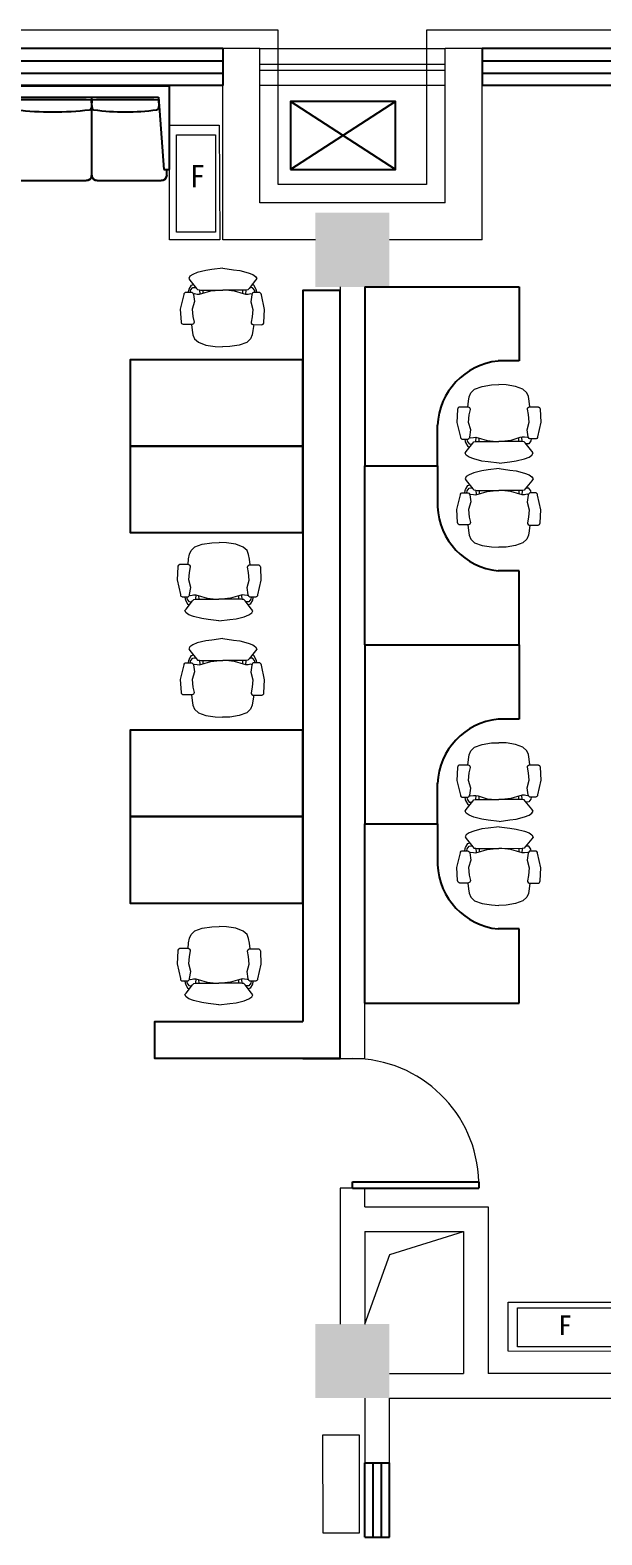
# Model space of a CAD drawing. Header units: millimetres. Extents: x -256770 to -120364, y -28508 to 286799.
# Drawn here: x -180650 to -176020, y 2468 to 14656 of the extents above; entities that cross this region are included whole.
import ezdxf

# ---------------------------------------------------------------- set-up
doc = ezdxf.new("R2010")
doc.units = ezdxf.units.MM
doc.linetypes.add('DASH', pattern=[0.35, 0.25, -0.1])
doc.layers.add('-家具', color=8, linetype='Continuous', lineweight=0)
for name, color, linetype in [('07家具', 146, 'Continuous'), ('COLUMN', 7, 'Continuous'), ('PUB_HATCH', 251, 'Continuous'), ('STAIR', 36, 'Continuous'), ('WALL', 7, 'Continuous'), ('WINDOW', 16, 'Continuous'), ('保温层', 6, 'DASH'), ('木柜', 21, 'Continuous'), ('电器', 7, 'Continuous')]:
    doc.layers.add(name, color=color, linetype=linetype)
doc.styles.add('宋体', font='simhei.ttf')

# ---------------------------------------------------------------- blocks, each defined once
blk = doc.blocks.new('0-空调')
at = {"layer": 'PUB_HATCH'}
blk.add_lwpolyline([(1401460, 742280), (1402310, 742280), (1402310, 741730), (1401460, 741730)], close=True, dxfattribs=at)
for points in [[(1402310, 742280), (1401460, 741730)], [(1402310, 741730), (1401460, 742280)]]:
    blk.add_lwpolyline(points, dxfattribs=at)
blk = doc.blocks.new('_FZH')
blk.add_solid([(-0.5, -0.5), (0.5, -0.5), (-0.5, 0.5), (0.5, 0.5)])
blk = doc.blocks.new('$DorLib2D$00000001')
for p, q in [((0.45, 0.975), (0.5, 0.975)), ((0.45, 0), (0.45, 0.975)), ((0.5, 0), (0.5, 0.975)), ((0.5, 0), (0.45, 0))]:
    blk.add_line(p, q)
at = {"lineweight": 13}
blk.add_arc((0.475, 0), 0.975, 91.4693, 180, dxfattribs=at)
blk = doc.blocks.new('$TCHSYS$WIN2D')
for p, q in [((-0.5, 0.5), (0.5, 0.5)), ((-0.5, 0.5), (-0.5, -0.5)), ((0.5, 0.5), (0.5, -0.5)), ((0.5, 0.1667), (-0.5, 0.1667)), ((0.5, -0.1667), (-0.5, -0.1667)), ((-0.5, -0.5), (0.5, -0.5))]:
    blk.add_line(p, q)
blk = doc.blocks.new('做成ACAD TuKuai0305')
at = {"color": 143}
for p, q in [((84, 886), (2184, 886)), ((84, 136), (84, 886)), ((84, 136), (84, 886)), ((84, 886), (1134, 886)), ((84, 886, 0), (2184, 886, 0)), ((84, 136, 0), (84, 886, 0)), ((1134, 886), (2184, 886)), ((2184, 886), (2184, 136)), ((2184, 886), (2184, 136)), ((2184, 886, 0), (2184, 136, 0)), ((184, 786), (134, 136)), ((2084, 786), (184, 786)), ((784, 86), (784, 786)), ((1484, 86), (1484, 786)), ((2134, 136), (2084, 786)), ((134, 136), (84, 136)), ((109, 136), (84, 136)), ((109, 136, 0), (84, 136, 0)), ((109, 86), (109, 136)), ((109, 86, 0), (109, 136, 0)), ((2184, 136), (2134, 136)), ((2184, 136), (2159, 136)), ((2159, 136), (2159, 86)), ((2184, 136, 0), (2159, 136, 0)), ((2159, 136, 0), (2159, 86, 0)), ((110, 74, 0), (109, 86, 0)), ((116, 61, 0), (110, 74, 0)), ((124, 50, 0), (116, 61, 0)), ((142, 39, 0), (124, 50, 0)), ((159, 36, 0), (142, 39, 0)), ((734, 36), (159, 36)), ((725, 36, 0), (159, 36, 0)), ((734, 36, 0), (725, 36, 0)), ((754, 40, 0), (734, 36, 0)), ((761, 44, 0), (754, 40, 0)), ((769, 50, 0), (761, 44, 0)), ((775, 57, 0), (769, 50, 0)), ((778, 62, 0), (775, 57, 0)), ((782, 72, 0), (778, 62, 0)), ((784, 86, 0), (782, 72, 0)), ((785, 75, 0), (784, 86, 0)), ((787, 67, 0), (785, 75, 0)), ((792, 58, 0), (787, 67, 0)), ((799, 50, 0), (792, 58, 0)), ((809, 42, 0), (799, 50, 0)), ((817, 39, 0), (809, 42, 0)), ((834, 36, 0), (817, 39, 0)), ((1127, 36), (834, 36)), ((1434, 36, 0), (834, 36, 0)), ((1134, 36), (1127, 36)), ((1141, 36), (1134, 36)), ((1434, 36), (1141, 36)), ((1448, 38, 0), (1434, 36, 0)), ((1464, 46, 0), (1448, 38, 0)), ((1475, 57, 0), (1464, 46, 0)), ((1479, 65, 0), (1475, 57, 0)), ((1482, 72, 0), (1479, 65, 0)), ((1484, 86, 0), (1482, 72, 0)), ((1487, 67, 0), (1484, 86, 0)), ((1491, 60, 0), (1487, 67, 0)), ((1499, 50, 0), (1491, 60, 0)), ((1507, 43, 0), (1499, 50, 0)), ((1521, 37, 0), (1507, 43, 0)), ((1534, 36, 0), (1521, 37, 0)), ((2109, 36), (1534, 36)), ((2109, 36, 0), (1534, 36, 0)), ((2124, 38, 0), (2109, 36, 0)), ((2144, 50, 0), (2124, 38, 0)), ((2156, 69, 0), (2144, 50, 0)), ((2159, 86, 0), (2156, 69, 0))]:
    blk.add_line(p, q, dxfattribs=at)
for centre, start, end in [((159, 86), 180, 270), ((734, 86), 270, 0), ((834, 86), 180, 270), ((1434, 86), 270, 0), ((1534, 86), 180, 270), ((2109, 86), 270, 0)]:
    blk.add_arc(centre, 50, start, end, dxfattribs=at)
at = {"layer": '07家具', "color": 143}
for centre, radius, start, end in [((335, 720), 154, 163.4675, 192.809), ((203, 690), 18.6, 192.809, 261.7994), ((482, -15603), 16370, 88.9691, 91.0309), ((761, 690), 18.6, 278.2006, 347.191), ((628, 720), 154, 347.191, 16.5325), ((940, 720), 154, 163.4675, 192.809), ((807, 690), 18.6, 192.809, 261.7994), ((1134, -21332), 22099, 89.1128, 90.8872), ((1461, 690), 18.6, 278.2006, 347.191), ((1328, 720), 154, 347.191, 16.5325), ((1641, 720), 154, 163.4675, 192.809), ((1509, 690), 18.6, 192.809, 261.7994), ((1787, -15507), 16274, 88.9661, 91.0339), ((2065, 690), 18.6, 278.2006, 347.191), ((1932, 720), 154, 347.191, 16.5325), ((482, 2599), 1948, 261.6887, 278.3113), ((1134, 3311), 2660, 262.8891, 277.1109), ((1787, 2587), 1936, 261.6631, 278.3369)]:
    blk.add_arc(centre, radius, start, end, dxfattribs=at)
blk = doc.blocks.new('文件柜-纵向')
at = {"layer": '木柜', "color": 8, "linetype": 'ByBlock', "lineweight": 15}
for points in [[(0, 0), (400, 0), (406, -930), (0, -930)], [(57, -78), (371, -78), (371, -867), (57, -867)]]:
    blk.add_lwpolyline(points, close=True, dxfattribs=at)
at = {"layer": '电器', "color": 8, "ltscale": 100, "style": '宋体'}
blk.add_text('F', height=180, dxfattribs=at).set_placement((164, -503))
blk = doc.blocks.new('文件柜-横向')
at = {"layer": '木柜', "color": 8, "linetype": 'ByBlock', "lineweight": 15}
for points in [[(930, 398), (930, -2), (0, 0), (0, 398)], [(868, 350), (868, 36), (78, 36), (78, 350)]]:
    blk.add_lwpolyline(points, close=True, dxfattribs=at)
at = {"layer": '电器', "color": 8, "ltscale": 100, "style": '宋体'}
blk.add_text('F', height=160, dxfattribs=at).set_placement((408, 130))

msp = doc.modelspace()

# ---------------------------------------------------------------- linework, layer by layer
at = {"layer": '-家具', "linetype": 'ByBlock', "lineweight": 15}
msp.add_lwpolyline([(-177940, 4176), (-177736, 4740), (-177140, 4926)], dxfattribs=at)
at = {"color": 30, "true_color": 0xf8991e}
msp.add_line((-176690, 11976), (-176860, 11976, 38), dxfattribs=at)
at = {"layer": '07家具', "color": 30, "true_color": 0xf8991e}
for p, q in [((-177940, 12576), (-176690, 12576)), ((-176690, 12576), (-176690, 11976)), ((-176690, 10276), (-176860, 10276, 38)), ((-176690, 9676), (-176690, 10276)), ((-177940, 9676), (-176690, 9676)), ((-177940, 9676), (-176690, 9676)), ((-176690, 9676), (-176690, 9076)), ((-176690, 9076), (-176860, 9076, 38)), ((-176690, 7376), (-176860, 7376, 38)), ((-176690, 6776), (-176690, 7376)), ((-177940, 6776), (-176690, 6776))]:
    msp.add_line(p, q, dxfattribs=at)
at = {"layer": '07家具', "color": 143, "linetype": 'ByBlock', "lineweight": 15}
for points, elevation in [([(-179090, 12727), (-179177, 12716), (-179228, 12709), (-179296, 12692), (-179332, 12677), (-179356, 12662), (-179365, 12645), (-179355, 12631), (-179303, 12564), (-179293, 12554), (-179278, 12552), (-179268, 12550), (-179114, 12550), (-179090, 12550)], 299), ([(-179090, 12727), (-179002, 12715), (-178951, 12708), (-178884, 12690), (-178847, 12676), (-178824, 12660), (-178814, 12643), (-178825, 12629), (-178877, 12563), (-178887, 12552), (-178902, 12550), (-178912, 12549), (-179066, 12550), (-179090, 12550)], 299), ([(-179367, 12532), (-179363, 12551), (-179361, 12558), (-179343, 12591), (-179327, 12595)], -111), ([(-179351, 12532), (-179350, 12548), (-179332, 12570), (-179318, 12572), (-179307, 12569)], -114), ([(-178829, 12530), (-178831, 12546), (-178848, 12569), (-178862, 12570), (-178873, 12568)], -114), ([(-178813, 12530), (-178817, 12550), (-178820, 12556), (-178837, 12590), (-178853, 12594)], -111), ([(-179431, 12396), (-179403, 12514), (-179401, 12521), (-179397, 12528), (-179391, 12532), (-179389, 12532), (-179384, 12532), (-179346, 12532), (-179341, 12532), (-179333, 12527), (-179329, 12521), (-179327, 12514), (-179319, 12457), (-179336, 12396), (-179331, 12335), (-179322, 12290), (-179323, 12283), (-179327, 12277), (-179336, 12272), (-179341, 12271), (-179406, 12271), (-179411, 12272), (-179413, 12273), (-179420, 12277), (-179424, 12283), (-179425, 12291), (-179431, 12396)], -17), ([(-179328, 12518), (-179318, 12521), (-179297, 12517), (-179278, 12516), (-179259, 12521), (-179185, 12543), (-179114, 12550)], -249), ([(-179278, 12552), (-179274, 12517)], -299), ([(-179250, 12550), (-179252, 12523)], -65), ([(-178852, 12516), (-178862, 12519), (-178884, 12515), (-178903, 12515), (-178922, 12520), (-178995, 12542), (-179066, 12550)], -249), ([(-178930, 12549), (-178929, 12522)], -65), ([(-178902, 12550), (-178906, 12516)], -299), ([(-178751, 12394), (-178777, 12512), (-178779, 12519), (-178783, 12526), (-178789, 12530), (-178792, 12530), (-178796, 12530), (-178834, 12530), (-178840, 12531), (-178848, 12526), (-178852, 12519), (-178853, 12512), (-178861, 12456), (-178846, 12394), (-178851, 12333), (-178860, 12289), (-178859, 12282), (-178855, 12275), (-178846, 12270), (-178841, 12270), (-178776, 12269), (-178771, 12270), (-178769, 12271), (-178762, 12275), (-178758, 12281), (-178757, 12288), (-178751, 12394)], -17), ([(-179343, 12271), (-179338, 12225), (-179331, 12188), (-179318, 12156), (-179287, 12127), (-179227, 12105), (-179151, 12093), (-179092, 12090)], -188), ([(-178839, 12270), (-178845, 12223), (-178852, 12187), (-178865, 12155), (-178896, 12126), (-178956, 12104), (-179033, 12092), (-179092, 12090)], -188), ([(-177106, 11603), (-177101, 11649), (-177094, 11686), (-177081, 11718), (-177050, 11747), (-176990, 11769), (-176914, 11782), (-176855, 11784)], -337), ([(-176602, 11605), (-176608, 11651), (-176615, 11688), (-176628, 11719), (-176659, 11748), (-176719, 11770), (-176796, 11782), (-176855, 11784)], -337), ([(-177194, 11478), (-177166, 11360), (-177164, 11353), (-177160, 11347), (-177154, 11343), (-177152, 11342), (-177147, 11342), (-177109, 11342), (-177104, 11342), (-177096, 11347), (-177092, 11353), (-177090, 11360), (-177082, 11417), (-177099, 11478), (-177094, 11539), (-177085, 11584), (-177086, 11591), (-177090, 11597), (-177099, 11602), (-177104, 11603), (-177169, 11603), (-177174, 11602), (-177176, 11601), (-177183, 11597), (-177187, 11591), (-177188, 11584), (-177194, 11478)], -167), ([(-176514, 11480), (-176540, 11362), (-176542, 11355), (-176546, 11349), (-176552, 11345), (-176555, 11344), (-176559, 11344), (-176597, 11344), (-176602, 11344), (-176610, 11348), (-176615, 11355), (-176616, 11362), (-176624, 11419), (-176609, 11480), (-176614, 11541), (-176623, 11585), (-176622, 11593), (-176618, 11599), (-176609, 11604), (-176604, 11605), (-176539, 11605), (-176534, 11604), (-176532, 11603), (-176525, 11599), (-176521, 11593), (-176520, 11586), (-176514, 11480)], -167), ([(-177130, 11342), (-177126, 11323), (-177124, 11316), (-177106, 11283), (-177090, 11279)], -260), ([(-177114, 11342), (-177112, 11326), (-177095, 11304), (-177081, 11302), (-177070, 11305)], -263), ([(-177091, 11356), (-177081, 11353), (-177060, 11357), (-177041, 11358), (-177022, 11353), (-176948, 11331), (-176877, 11324)], -399), ([(-177041, 11323), (-177037, 11357)], -448), ([(-177013, 11324), (-177014, 11351)], -214), ([(-176615, 11358), (-176625, 11355), (-176646, 11359), (-176666, 11359), (-176685, 11355), (-176758, 11332), (-176829, 11325)], -399), ([(-176693, 11325), (-176692, 11352)], -214), ([(-176665, 11324), (-176669, 11359)], -448), ([(-176592, 11344), (-176594, 11328), (-176611, 11305), (-176625, 11304), (-176636, 11306)], -263), ([(-176852, 11147), (-176940, 11158), (-176991, 11165), (-177058, 11182), (-177095, 11197), (-177118, 11213), (-177128, 11229), (-177118, 11243), (-177066, 11310), (-177056, 11321), (-177041, 11323), (-177031, 11324), (-176877, 11324), (-176853, 11324)], 149), ([(-176852, 11147), (-176765, 11159), (-176714, 11166), (-176647, 11184), (-176610, 11198), (-176587, 11214), (-176577, 11231), (-176588, 11245), (-176640, 11312), (-176650, 11322), (-176665, 11324), (-176675, 11325), (-176829, 11325), (-176853, 11324)], 149), ([(-176852, 11104), (-176940, 11093), (-176991, 11086), (-177058, 11069), (-177095, 11054), (-177118, 11039), (-177128, 11022), (-177118, 11008), (-177066, 10941), (-177056, 10931), (-177041, 10929), (-177031, 10927), (-176877, 10927), (-176853, 10927)], 149), ([(-176852, 11104), (-176765, 11092), (-176714, 11085), (-176647, 11067), (-176610, 11053), (-176587, 11037), (-176577, 11020), (-176588, 11006), (-176640, 10940), (-176650, 10929), (-176665, 10927), (-176675, 10926), (-176829, 10927), (-176853, 10927)], 149), ([(-177130, 10909), (-177126, 10928), (-177124, 10935), (-177106, 10968), (-177090, 10972)], -260), ([(-177194, 10773), (-177166, 10891), (-177164, 10898), (-177160, 10905), (-177154, 10909), (-177152, 10909), (-177147, 10909), (-177109, 10909), (-177104, 10909), (-177096, 10904), (-177092, 10898), (-177090, 10891), (-177082, 10834), (-177099, 10773), (-177094, 10712), (-177085, 10667), (-177086, 10660), (-177090, 10654), (-177099, 10649), (-177104, 10648), (-177169, 10648), (-177174, 10649), (-177176, 10650), (-177183, 10654), (-177187, 10660), (-177188, 10668), (-177194, 10773)], -167), ([(-177114, 10909), (-177112, 10925), (-177095, 10947), (-177081, 10949), (-177070, 10946)], -263), ([(-177091, 10895), (-177081, 10898), (-177060, 10894), (-177041, 10893), (-177022, 10898), (-176948, 10920), (-176877, 10927)], -399), ([(-177041, 10929), (-177037, 10894)], -448), ([(-177013, 10927), (-177014, 10900)], -214), ([(-176615, 10893), (-176625, 10896), (-176646, 10892), (-176666, 10892), (-176685, 10897), (-176758, 10919), (-176829, 10927)], -399), ([(-176693, 10926), (-176692, 10899)], -214), ([(-176665, 10927), (-176669, 10893)], -448), ([(-176592, 10907), (-176594, 10923), (-176611, 10946), (-176625, 10947), (-176636, 10945)], -263), ([(-176514, 10771), (-176540, 10889), (-176542, 10896), (-176546, 10903), (-176552, 10907), (-176555, 10907), (-176559, 10907), (-176597, 10907), (-176602, 10908), (-176610, 10903), (-176615, 10896), (-176616, 10889), (-176624, 10833), (-176609, 10771), (-176614, 10710), (-176623, 10666), (-176622, 10659), (-176618, 10652), (-176609, 10647), (-176604, 10647), (-176539, 10646), (-176534, 10647), (-176532, 10648), (-176525, 10652), (-176521, 10658), (-176520, 10665), (-176514, 10771)], -167), ([(-177106, 10648), (-177101, 10602), (-177094, 10565), (-177081, 10533), (-177050, 10504), (-176990, 10482), (-176914, 10470), (-176855, 10467)], -337), ([(-176602, 10647), (-176608, 10600), (-176615, 10564), (-176628, 10532), (-176659, 10503), (-176719, 10481), (-176796, 10469), (-176855, 10467)], -337), ([(-179371, 10327), (-179366, 10373), (-179359, 10410), (-179346, 10442), (-179315, 10471), (-179255, 10493), (-179178, 10504), (-179119, 10507)], -188), ([(-178868, 10325), (-178873, 10372), (-178880, 10408), (-178893, 10440), (-178924, 10469), (-178983, 10492), (-179060, 10504), (-179119, 10507)], -188), ([(-179460, 10203), (-179433, 10085), (-179432, 10077), (-179428, 10071), (-179421, 10067), (-179419, 10066), (-179414, 10066), (-179377, 10066), (-179371, 10066), (-179363, 10071), (-179359, 10077), (-179358, 10084), (-179349, 10141), (-179365, 10203), (-179360, 10263), (-179350, 10308), (-179352, 10315), (-179356, 10321), (-179365, 10326), (-179370, 10327), (-179435, 10327), (-179440, 10327), (-179442, 10326), (-179449, 10322), (-179453, 10315), (-179454, 10308), (-179460, 10203)], -17), ([(-178780, 10201), (-178808, 10083), (-178809, 10075), (-178813, 10069), (-178820, 10065), (-178822, 10064), (-178827, 10064), (-178864, 10064), (-178870, 10064), (-178878, 10069), (-178882, 10076), (-178883, 10083), (-178891, 10140), (-178875, 10201), (-178880, 10262), (-178889, 10306), (-178887, 10313), (-178883, 10320), (-178875, 10325), (-178870, 10325), (-178804, 10325), (-178800, 10324), (-178797, 10324), (-178791, 10320), (-178787, 10313), (-178785, 10306), (-178780, 10201)], -17), ([(-179398, 10066), (-179394, 10047), (-179391, 10041), (-179374, 10007), (-179358, 10003)], -111), ([(-179121, 9870), (-179209, 9881), (-179260, 9889), (-179327, 9906), (-179364, 9921), (-179387, 9937), (-179396, 9954), (-179386, 9967), (-179334, 10034), (-179323, 10044), (-179308, 10046), (-179299, 10048), (-179144, 10047), (-179121, 10047)], 299), ([(-179381, 10066), (-179380, 10050), (-179363, 10028), (-179349, 10026), (-179338, 10029)], -114), ([(-179359, 10080), (-179349, 10077), (-179327, 10081), (-179308, 10082), (-179289, 10077), (-179216, 10054), (-179144, 10047)], -249), ([(-179308, 10046), (-179305, 10081)], -299), ([(-179281, 10047), (-179282, 10075)], -65), ([(-179121, 9870), (-179033, 9881), (-178982, 9888), (-178915, 9905), (-178878, 9919), (-178855, 9935), (-178846, 9952), (-178856, 9965), (-178908, 10033), (-178918, 10043), (-178933, 10045), (-178943, 10046), (-179097, 10047), (-179121, 10047)], 299), ([(-178883, 10079), (-178892, 10076), (-178914, 10080), (-178933, 10081), (-178952, 10076), (-179026, 10054), (-179097, 10047)], -249), ([(-178960, 10046), (-178959, 10074)], -65), ([(-178933, 10045), (-178936, 10080)], -299), ([(-178860, 10064), (-178861, 10048), (-178879, 10026), (-178892, 10025), (-178904, 10027)], -114), ([(-178843, 10064), (-178848, 10045), (-178850, 10039), (-178868, 10005), (-178883, 10001)], -111), ([(-179090, 9727), (-179177, 9716), (-179228, 9709), (-179296, 9692), (-179332, 9677), (-179356, 9662), (-179365, 9645), (-179355, 9631), (-179303, 9564), (-179293, 9554), (-179278, 9552), (-179268, 9550), (-179114, 9550), (-179090, 9550)], 299), ([(-179090, 9727), (-179002, 9715), (-178951, 9708), (-178884, 9690), (-178847, 9676), (-178824, 9660), (-178814, 9643), (-178825, 9629), (-178877, 9563), (-178887, 9552), (-178902, 9550), (-178912, 9549), (-179066, 9550), (-179090, 9550)], 299), ([(-179431, 9396), (-179403, 9514), (-179401, 9521), (-179397, 9528), (-179391, 9532), (-179389, 9532), (-179384, 9532), (-179346, 9532), (-179341, 9532), (-179333, 9527), (-179329, 9521), (-179327, 9514), (-179319, 9457), (-179336, 9396), (-179331, 9335), (-179322, 9290), (-179323, 9283), (-179327, 9277), (-179336, 9272), (-179341, 9271), (-179406, 9271), (-179411, 9272), (-179413, 9273), (-179420, 9277), (-179424, 9283), (-179425, 9291), (-179431, 9396)], -17), ([(-179367, 9532), (-179363, 9551), (-179361, 9558), (-179343, 9591), (-179327, 9595)], -111), ([(-179351, 9532), (-179350, 9548), (-179332, 9570), (-179318, 9572), (-179307, 9569)], -114), ([(-179328, 9518), (-179318, 9521), (-179297, 9517), (-179278, 9516), (-179259, 9521), (-179185, 9543), (-179114, 9550)], -249), ([(-179278, 9552), (-179274, 9517)], -299), ([(-179250, 9550), (-179252, 9523)], -65), ([(-178852, 9516), (-178862, 9519), (-178884, 9515), (-178903, 9515), (-178922, 9520), (-178995, 9542), (-179066, 9550)], -249), ([(-178930, 9549), (-178929, 9522)], -65), ([(-178902, 9550), (-178906, 9516)], -299), ([(-178829, 9530), (-178831, 9546), (-178848, 9569), (-178862, 9570), (-178873, 9568)], -114), ([(-178751, 9394), (-178777, 9512), (-178779, 9519), (-178783, 9526), (-178789, 9530), (-178792, 9530), (-178796, 9530), (-178834, 9530), (-178840, 9531), (-178848, 9526), (-178852, 9519), (-178853, 9512), (-178861, 9456), (-178846, 9394), (-178851, 9333), (-178860, 9289), (-178859, 9282), (-178855, 9275), (-178846, 9270), (-178841, 9270), (-178776, 9269), (-178771, 9270), (-178769, 9271), (-178762, 9275), (-178758, 9281), (-178757, 9288), (-178751, 9394)], -17), ([(-178813, 9530), (-178817, 9550), (-178820, 9556), (-178837, 9590), (-178853, 9594)], -111), ([(-179343, 9271), (-179338, 9225), (-179331, 9188), (-179318, 9156), (-179287, 9127), (-179227, 9105), (-179151, 9093), (-179092, 9090)], -188), ([(-178839, 9270), (-178845, 9223), (-178852, 9187), (-178865, 9155), (-178896, 9126), (-178956, 9104), (-179033, 9092), (-179092, 9090)], -188), ([(-177106, 8703), (-177101, 8749), (-177094, 8786), (-177081, 8818), (-177050, 8847), (-176990, 8869), (-176914, 8882), (-176855, 8884)], -337), ([(-176602, 8705), (-176608, 8751), (-176615, 8788), (-176628, 8819), (-176659, 8848), (-176719, 8870), (-176796, 8882), (-176855, 8884)], -337), ([(-177194, 8578), (-177166, 8460), (-177164, 8453), (-177160, 8447), (-177154, 8443), (-177152, 8442), (-177147, 8442), (-177109, 8442), (-177104, 8442), (-177096, 8447), (-177092, 8453), (-177090, 8460), (-177082, 8517), (-177099, 8578), (-177094, 8639), (-177085, 8684), (-177086, 8691), (-177090, 8697), (-177099, 8702), (-177104, 8703), (-177169, 8703), (-177174, 8702), (-177176, 8701), (-177183, 8697), (-177187, 8691), (-177188, 8684), (-177194, 8578)], -167), ([(-176514, 8580), (-176540, 8462), (-176542, 8455), (-176546, 8449), (-176552, 8445), (-176555, 8444), (-176559, 8444), (-176597, 8444), (-176602, 8444), (-176610, 8448), (-176615, 8455), (-176616, 8462), (-176624, 8519), (-176609, 8580), (-176614, 8641), (-176623, 8685), (-176622, 8693), (-176618, 8699), (-176609, 8704), (-176604, 8705), (-176539, 8705), (-176534, 8704), (-176532, 8703), (-176525, 8699), (-176521, 8693), (-176520, 8686), (-176514, 8580)], -167), ([(-177130, 8442), (-177126, 8423), (-177124, 8416), (-177106, 8383), (-177090, 8379)], -260), ([(-176852, 8247), (-176940, 8258), (-176991, 8265), (-177058, 8282), (-177095, 8297), (-177118, 8313), (-177128, 8329), (-177118, 8343), (-177066, 8410), (-177056, 8421), (-177041, 8423), (-177031, 8424), (-176877, 8424), (-176853, 8424)], 149), ([(-177114, 8442), (-177112, 8426), (-177095, 8404), (-177081, 8402), (-177070, 8405)], -263), ([(-177091, 8456), (-177081, 8453), (-177060, 8457), (-177041, 8458), (-177022, 8453), (-176948, 8431), (-176877, 8424)], -399), ([(-177041, 8423), (-177037, 8457)], -448), ([(-177013, 8424), (-177014, 8451)], -214), ([(-176852, 8247), (-176765, 8259), (-176714, 8266), (-176647, 8284), (-176610, 8298), (-176587, 8314), (-176577, 8331), (-176588, 8345), (-176640, 8412), (-176650, 8422), (-176665, 8424), (-176675, 8425), (-176829, 8425), (-176853, 8424)], 149), ([(-176615, 8458), (-176625, 8455), (-176646, 8459), (-176666, 8459), (-176685, 8455), (-176758, 8432), (-176829, 8425)], -399), ([(-176693, 8425), (-176692, 8452)], -214), ([(-176665, 8424), (-176669, 8459)], -448), ([(-176592, 8444), (-176594, 8428), (-176611, 8405), (-176625, 8404), (-176636, 8406)], -263), ([(-176852, 8204), (-176940, 8193), (-176991, 8186), (-177058, 8169), (-177095, 8154), (-177118, 8139), (-177128, 8122), (-177118, 8108), (-177066, 8041), (-177056, 8031), (-177041, 8029), (-177031, 8027), (-176877, 8027), (-176853, 8027)], 149), ([(-176852, 8204), (-176765, 8192), (-176714, 8185), (-176647, 8167), (-176610, 8153), (-176587, 8137), (-176577, 8120), (-176588, 8106), (-176640, 8040), (-176650, 8029), (-176665, 8027), (-176675, 8026), (-176829, 8027), (-176853, 8027)], 149), ([(-177130, 8009), (-177126, 8028), (-177124, 8035), (-177106, 8068), (-177090, 8072)], -260), ([(-177114, 8009), (-177112, 8025), (-177095, 8047), (-177081, 8049), (-177070, 8046)], -263), ([(-176592, 8007), (-176594, 8023), (-176611, 8046), (-176625, 8047), (-176636, 8045)], -263), ([(-177194, 7873), (-177166, 7991), (-177164, 7998), (-177160, 8005), (-177154, 8009), (-177152, 8009), (-177147, 8009), (-177109, 8009), (-177104, 8009), (-177096, 8004), (-177092, 7998), (-177090, 7991), (-177082, 7934), (-177099, 7873), (-177094, 7812), (-177085, 7767), (-177086, 7760), (-177090, 7754), (-177099, 7749), (-177104, 7748), (-177169, 7748), (-177174, 7749), (-177176, 7750), (-177183, 7754), (-177187, 7760), (-177188, 7768), (-177194, 7873)], -167), ([(-177091, 7995), (-177081, 7998), (-177060, 7994), (-177041, 7993), (-177022, 7998), (-176948, 8020), (-176877, 8027)], -399), ([(-177041, 8029), (-177037, 7994)], -448), ([(-177013, 8027), (-177014, 8000)], -214), ([(-176615, 7993), (-176625, 7996), (-176646, 7992), (-176666, 7992), (-176685, 7997), (-176758, 8019), (-176829, 8027)], -399), ([(-176693, 8026), (-176692, 7999)], -214), ([(-176665, 8027), (-176669, 7993)], -448), ([(-176514, 7871), (-176540, 7989), (-176542, 7996), (-176546, 8003), (-176552, 8007), (-176555, 8007), (-176559, 8007), (-176597, 8007), (-176602, 8008), (-176610, 8003), (-176615, 7996), (-176616, 7989), (-176624, 7933), (-176609, 7871), (-176614, 7810), (-176623, 7766), (-176622, 7759), (-176618, 7752), (-176609, 7747), (-176604, 7747), (-176539, 7746), (-176534, 7747), (-176532, 7748), (-176525, 7752), (-176521, 7758), (-176520, 7765), (-176514, 7871)], -167), ([(-177106, 7748), (-177101, 7702), (-177094, 7665), (-177081, 7633), (-177050, 7604), (-176990, 7582), (-176914, 7570), (-176855, 7567)], -337), ([(-176602, 7747), (-176608, 7700), (-176615, 7664), (-176628, 7632), (-176659, 7603), (-176719, 7581), (-176796, 7569), (-176855, 7567)], -337), ([(-179371, 7217), (-179366, 7263), (-179359, 7300), (-179346, 7332), (-179315, 7361), (-179255, 7383), (-179178, 7394), (-179119, 7397)], -188), ([(-178868, 7215), (-178873, 7262), (-178880, 7298), (-178893, 7330), (-178924, 7359), (-178983, 7382), (-179060, 7394), (-179119, 7397)], -188), ([(-179460, 7093), (-179433, 6975), (-179432, 6967), (-179428, 6961), (-179421, 6957), (-179419, 6956), (-179414, 6956), (-179377, 6956), (-179371, 6956), (-179363, 6961), (-179359, 6967), (-179358, 6974), (-179349, 7031), (-179365, 7093), (-179360, 7153), (-179350, 7198), (-179352, 7205), (-179356, 7211), (-179365, 7216), (-179370, 7217), (-179435, 7217), (-179440, 7217), (-179442, 7216), (-179449, 7212), (-179453, 7205), (-179454, 7198), (-179460, 7093)], -17), ([(-178780, 7091), (-178808, 6973), (-178809, 6965), (-178813, 6959), (-178820, 6955), (-178822, 6954), (-178827, 6954), (-178864, 6954), (-178870, 6954), (-178878, 6959), (-178882, 6966), (-178883, 6973), (-178891, 7030), (-178875, 7091), (-178880, 7152), (-178889, 7196), (-178887, 7203), (-178883, 7210), (-178875, 7215), (-178870, 7215), (-178804, 7215), (-178800, 7214), (-178797, 7214), (-178791, 7210), (-178787, 7203), (-178785, 7196), (-178780, 7091)], -17), ([(-179398, 6956), (-179394, 6937), (-179391, 6931), (-179374, 6897), (-179358, 6893)], -111), ([(-179381, 6956), (-179380, 6940), (-179363, 6918), (-179349, 6916), (-179338, 6919)], -114), ([(-179359, 6970), (-179349, 6967), (-179327, 6971), (-179308, 6972), (-179289, 6967), (-179216, 6944), (-179144, 6937)], -249), ([(-179308, 6936), (-179305, 6971)], -299), ([(-179281, 6937), (-179282, 6965)], -65), ([(-178883, 6969), (-178892, 6966), (-178914, 6970), (-178933, 6971), (-178952, 6966), (-179026, 6944), (-179097, 6937)], -249), ([(-178960, 6936), (-178959, 6964)], -65), ([(-178933, 6935), (-178936, 6970)], -299), ([(-178860, 6954), (-178861, 6938), (-178879, 6916), (-178892, 6915), (-178904, 6917)], -114), ([(-178843, 6954), (-178848, 6935), (-178850, 6929), (-178868, 6895), (-178883, 6891)], -111), ([(-179121, 6760), (-179209, 6771), (-179260, 6779), (-179327, 6796), (-179364, 6811), (-179387, 6827), (-179396, 6844), (-179386, 6857), (-179334, 6924), (-179323, 6934), (-179308, 6936), (-179299, 6938), (-179144, 6937), (-179121, 6937)], 299), ([(-179121, 6760), (-179033, 6771), (-178982, 6778), (-178915, 6795), (-178878, 6809), (-178855, 6825), (-178846, 6842), (-178856, 6855), (-178908, 6923), (-178918, 6933), (-178933, 6935), (-178943, 6936), (-179097, 6937), (-179121, 6937)], 299)]:
    msp.add_lwpolyline(points, dxfattribs=dict(at, elevation=elevation))
at = {"layer": '07家具', "color": 30, "true_color": 0xf8991e}
for points in [[(-177940, 12576), (-177940, 11126), (-177350, 11126), (-177350, 11456)], [(-177940, 9676), (-177940, 11126), (-177350, 11126), (-177350, 10796)], [(-177940, 9676), (-177940, 8226), (-177350, 8226), (-177350, 8556)], [(-177940, 6776), (-177940, 8226), (-177350, 8226), (-177350, 7896)]]:
    msp.add_lwpolyline(points, dxfattribs=at)
at = {"layer": '07家具', "color": 30, "true_color": 0xf8991e, "elevation": -188}
for points in [[(-178440, 11986), (-179840, 11986), (-179840, 11286), (-178440, 11286)], [(-178440, 11286), (-179840, 11286), (-179840, 10586), (-178440, 10586)], [(-178440, 8986), (-179840, 8986), (-179840, 8286), (-178440, 8286)], [(-178440, 8286), (-179840, 8286), (-179840, 7586), (-178440, 7586)]]:
    msp.add_lwpolyline(points, close=True, dxfattribs=at)
at = {"layer": '07家具', "color": 30, "true_color": 0xf8991e}
for centre, start, end in [((-176804, 11431, 38), 95.9345, 177.4682), ((-176804, 10820, 38), 182.5318, 264.0655), ((-176804, 8531, 38), 95.9345, 177.4682), ((-176804, 7920, 38), 182.5318, 264.0655)]:
    msp.add_arc(centre, 547, start, end, dxfattribs=at)
at = {"layer": 'PUB_HATCH', "linetype": 'ByBlock', "lineweight": 15}
for p, q in [((-178790, 14381), (-177290, 14381)), ((-178790, 14331), (-177290, 14331))]:
    msp.add_line(p, q, dxfattribs=at)
at = {"layer": 'STAIR', "linetype": 'ByBlock', "lineweight": 15}
for p, q in [((-178790, 14506), (-177290, 14506)), ((-177290, 14206), (-178790, 14206))]:
    msp.add_line(p, q, dxfattribs=at)
at = {"layer": 'WALL', "color": 6, "linetype": 'ByBlock', "lineweight": 15}
for p, q in [((-178790, 14506), (-179090, 14506)), ((-179090, 14506), (-179090, 14206)), ((-178790, 13256), (-178790, 14506)), ((-177290, 13256), (-177290, 14506)), ((-176990, 14506), (-177290, 14506)), ((-176990, 14206), (-176990, 14506)), ((-179090, 12956), (-179090, 14206)), ((-176990, 12956), (-176990, 14206)), ((-178040, 13256), (-178790, 13256)), ((-177290, 13256), (-178040, 13256)), ((-178340, 12956), (-179090, 12956)), ((-176990, 12956), (-177740, 12956)), ((-178140, 12576), (-178140, 6326)), ((-177940, 6326), (-177940, 12576)), ((-177940, 5276), (-178140, 5276)), ((-178140, 5276), (-178140, 5026)), ((-177940, 5126), (-177940, 5276)), ((-177940, 5126), (-176940, 5126)), ((-176940, 5126), (-176940, 3776)), ((-178140, 5026), (-178140, 4176)), ((-177940, 4926), (-177140, 4926)), ((-177940, 4926), (-177940, 4176)), ((-177140, 4926), (-177140, 3776)), ((-177740, 3776), (-177140, 3776)), ((-174965, 3776), (-176940, 3776)), ((-177940, 3576), (-177940, 3051)), ((-177740, 3576), (-177040, 3576)), ((-177740, 3051), (-177740, 3576)), ((-177040, 3576), (-174965, 3576))]:
    msp.add_line(p, q, dxfattribs=at)
at = {"layer": 'WALL', "linetype": 'ByBlock', "lineweight": 15}
for p, q in [((-178140, 6326), (-177940, 6326)), ((-177940, 3051), (-177740, 3051))]:
    msp.add_line(p, q, dxfattribs=at)
at = {"layer": '保温层', "linetype": 'ByBlock', "lineweight": 15}
msp.add_lwpolyline([(-160640, 14656), (-168440, 14656), (-168440, 13406), (-169640, 13406), (-169640, 14656), (-177440, 14656), (-177440, 13406), (-178640, 13406), (-178640, 14656), (-186440, 14656), (-186440, 13406), (-187640, 13406), (-187640, 14656), (-195440, 14656), (-195440, 13506), (-196640, 13506), (-196640, 14656), (-204440, 14656), (-204440, 13506), (-205640, 13506), (-205640, 14656), (-214570, 14656), (-214570, -5754), (-211215, -5754)], dxfattribs=at)
at = {"layer": '木柜', "color": 240, "true_color": 0xed1f24}
for points in [[(-178440, 6326), (-178440, 6326), (-178140, 6326), (-178140, 12546), (-178440, 12546), (-178440, 6626)], [(-178140, 6326), (-179640, 6326), (-179640, 6626), (-178440, 6626)]]:
    msp.add_lwpolyline(points, dxfattribs=at)
at = {"layer": '木柜', "color": 1, "linetype": 'ByBlock', "lineweight": 15}
msp.add_lwpolyline([(-177982, 3276), (-178282, 3276), (-178280, 2486), (-177982, 2486)], close=True, dxfattribs=at)

# ---------------------------------------------------------------- block references
at = {"layer": '07家具', "linetype": 'ByBlock', "lineweight": 15, "xscale": -0.9, "yscale": 0.9, "zscale": 0.9}
msp.add_blockref('做成ACAD TuKuai0305', (-179445, 13404, 0), dxfattribs=at)
at = {"layer": '07家具', "color": 244, "true_color": 0x991b1e}
msp.add_blockref('文件柜-纵向', (-179520, 13886), dxfattribs=at)
at = {"layer": '07家具', "color": 30, "ltscale": 100, "true_color": 0xf8991e}
msp.add_blockref('文件柜-横向', (-176780, 3956), dxfattribs=at)
at = {"layer": 'COLUMN', "linetype": 'ByBlock', "lineweight": 15, "xscale": 600, "yscale": 600, "zscale": 600, "rotation": 90}
for p in [(-178040, 12876), (-178040, 3876)]:
    msp.add_blockref('_FZH', p, dxfattribs=at)
at = {"layer": 'PUB_HATCH', "linetype": 'ByBlock', "lineweight": 15, "xscale": -1, "rotation": 180}
msp.add_blockref('0-空调', (-1580000, 755806), dxfattribs=at)
at = {"layer": 'WINDOW', "linetype": 'ByBlock', "lineweight": 15}
for name, p, xscale, yscale, zscale, rotation in [('$TCHSYS$WIN2D', (-180440, 14356), -2700, 300, -2700, 9.417187030180685e-09), ('$TCHSYS$WIN2D', (-175640, 14356), -2700, 300, -2700, 9.419665047971648e-09), ('$DorLib2D$00000001', (-178040, 5801), 1050, 1050, 1050, 270.0000000115996), ('$TCHSYS$WIN2D', (-177840, 2751), -600, -200, -600, 270.0000000126065)]:
    msp.add_blockref(name, p, dxfattribs=dict(at, xscale=xscale, yscale=yscale, zscale=zscale, rotation=rotation))

doc.saveas('drawing.dxf')
